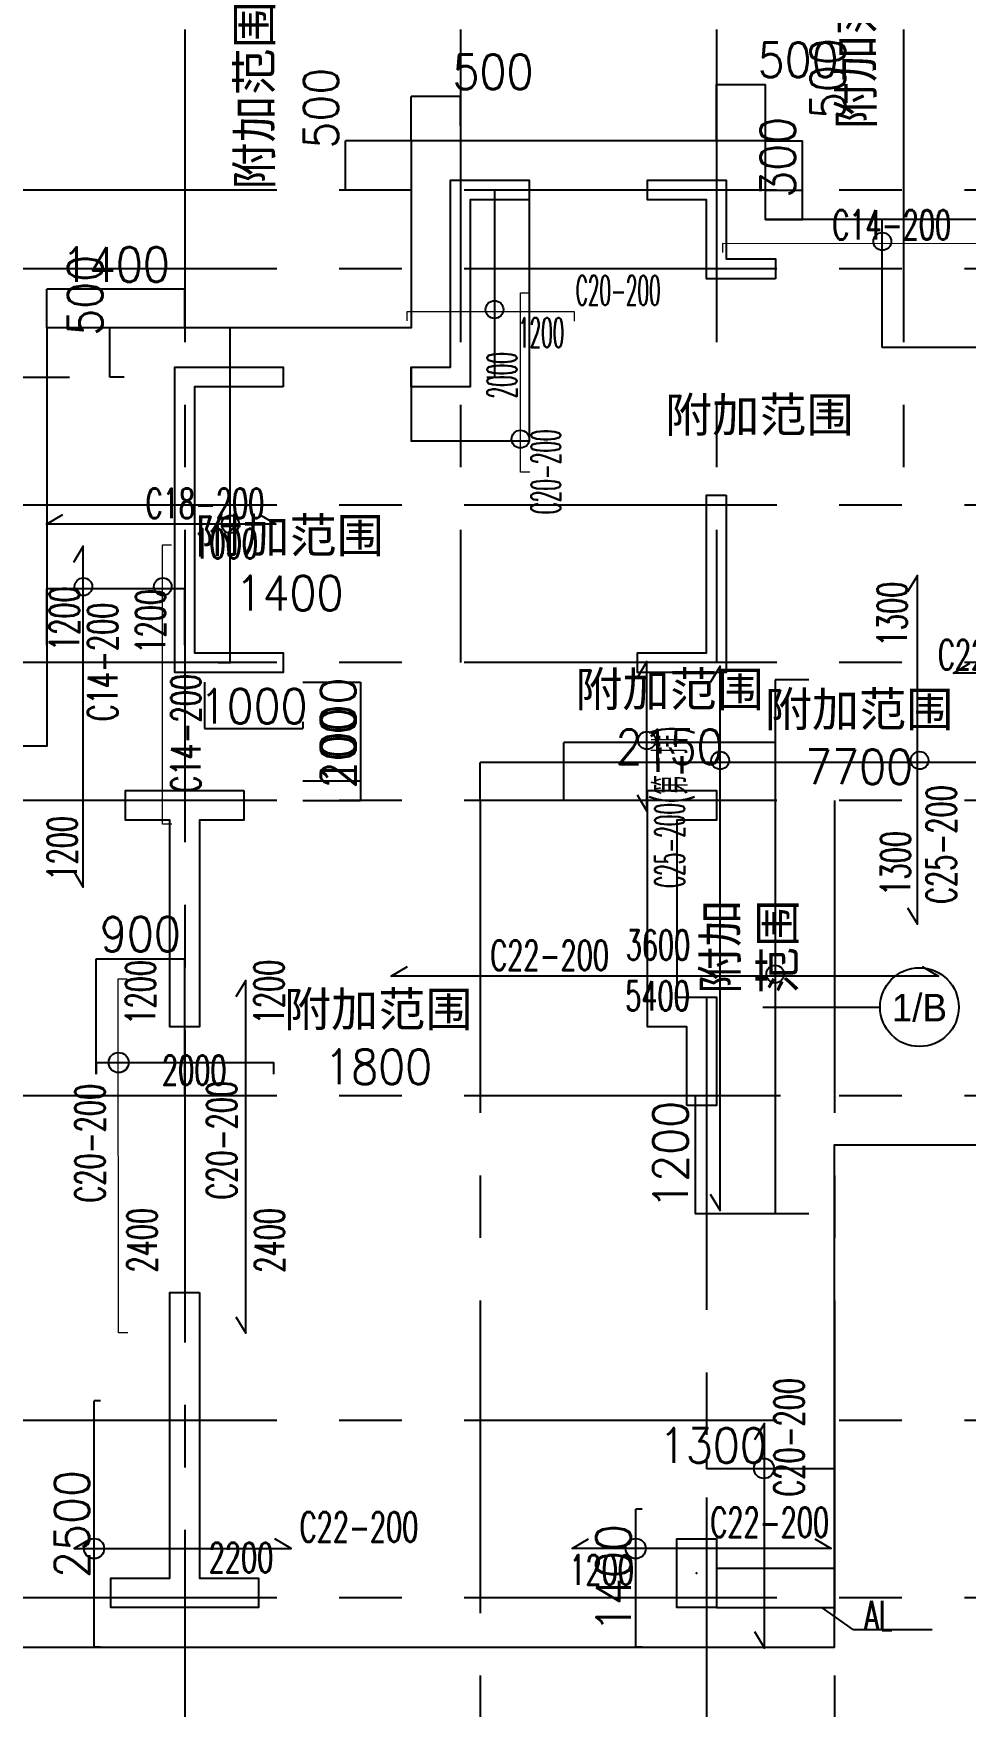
# Model space of a CAD drawing. Extents: x 628064 to 789462, y -248497 to 145317.
# Drawn here: x 711898 to 721366, y 115408 to 132403 of the extents above; entities that cross this region are included whole.
import ezdxf
from ezdxf.enums import TextEntityAlignment as Align

# ---------------------------------------------------------------- set-up
doc = ezdxf.new("R2010")
doc.units = 0
doc.header["$LTSCALE"] = 100
doc.linetypes.add('CENTER', pattern=[50.800000000000004, 31.75, -6.35, 6.35, -6.35])
for name, color, linetype in [('1508', 2, 'Continuous'), ('451', 7, 'Continuous'), ('AXIS', 3, 'Continuous'), ('DIM', 3, 'Continuous'), ('dim-wall', 7, 'Continuous'), ('PAXIS', 253, 'CENTER'), ('Z-TEXT', 2, 'Continuous'), ('板底钢筋', 24, 'Continuous'), ('柱', 2, 'Continuous'), ('梁虚线', 134, 'Continuous'), ('砼墙', 3, 'Continuous'), ('重心计算', 7, 'Continuous')]:
    doc.layers.add(name, color=color, linetype=linetype)
doc.layers.add('REIN', color=6, linetype='Continuous', lineweight=18)
doc.styles.add('cadreader_textstyle', font='cadreader_textstyle')
doc.styles.get("Standard").update_dxf_attribs({"font": 'standard'})
doc.dimstyles.get("Standard").update_dxf_attribs({"dimtxt": 351, "dimasz": 0.18, "dimexe": 0.18, "dimexo": 0.0625, "dimgap": 0.09, "dimtad": 0, "dimtoh": 1, "dimdec": 0, "dimzin": 0, "dimdsep": 46, "dimcen": 0.09, "dimadec": 0, "dimazin": 0, "dimtfac": 1, "dimtdec": 4, "dimtofl": 0, "dimtmove": 0, "dimatfit": 3, "dimfxl": 250, "dimtolj": 1, "dimtzin": 0, "dimarcsym": 0})

# ---------------------------------------------------------------- blocks, each defined once
blk = doc.blocks.new('*D137')
at = {"layer": 'DIM', "color": 0, "linetype": 'ByBlock', "lineweight": -2}
for p, q in [((719334.6024878595, 130812.5048172057), (719708.8962864117, 130812.5048171621)), ((719708.7162863767, 130512.5048167442), (719708.7162864116, 130812.5048171621)), ((719334.602487825, 130512.5048167878), (719708.8962863768, 130512.5048167442))]:
    blk.add_line(p, q, dxfattribs=at)
for points in [[(719708.7162864116, 130812.5048171621), (719708.746258907, 130812.3248171621), (719708.6863139162, 130812.3248171622)], [(719708.7162863767, 130512.5048167442), (719708.6863138813, 130512.6848167443), (719708.7462588721, 130512.6848167442)]]:
    blk.add_solid(points, dxfattribs=at)
at = {"layer": 'DIM', "color": 0, "linetype": 'Continuous', "lineweight": -2, "insert": (719458.7162864679, 131144.0948172059), "char_height": 351, "width": 663.0000000000007, "attachment_point": 5, "rotation": 89.9999999933299}
blk.add_mtext('300', dxfattribs=at)
blk = doc.blocks.new('*D561')
at = {"layer": 'DIM', "color": 0, "linetype": 'ByBlock', "lineweight": -2}
for p, q in [((719334.6024879172, 131312.5048167878), (719708.8962864693, 131312.5048167442)), ((719708.716286411, 130812.5048171621), (719708.7162864693, 131312.5048167442)), ((719334.6024878595, 130812.5048172057), (719708.8962864111, 130812.5048171621))]:
    blk.add_line(p, q, dxfattribs=at)
for points in [[(719708.7162864693, 131312.5048167442), (719708.7462589646, 131312.3248167443), (719708.6863139739, 131312.3248167443)], [(719708.716286411, 130812.5048171621), (719708.6863139156, 130812.6848171622), (719708.7462589064, 130812.6848171621)]]:
    blk.add_solid(points, dxfattribs=at)
at = {"layer": 'DIM', "color": 0, "linetype": 'Continuous', "lineweight": -2, "insert": (719968.1216597777, 131944.3232851947), "char_height": 351, "width": 663.0000000000007, "attachment_point": 5, "rotation": 89.9999999933299}
blk.add_mtext('500', dxfattribs=at)
blk = doc.blocks.new('*D231')
at = {"layer": 'DIM', "color": 0, "linetype": 'ByBlock', "lineweight": -2}
for p, q in [((715734.5399879172, 131312.5673172023), (715734.5399879696, 131762.8598169389)), ((716234.5399981429, 131762.6798168807), (715734.5399879696, 131762.6798169389)), ((716234.5399981082, 131464.4016421278), (716234.5399981429, 131762.8598168807))]:
    blk.add_line(p, q, dxfattribs=at)
for points in [[(715734.5399879696, 131762.6798169389), (715734.7199879696, 131762.7097894342), (715734.7199879696, 131762.6498444435)], [(716234.5399981429, 131762.6798168807), (716234.3599981428, 131762.6498443854), (716234.3599981428, 131762.7097893761)]]:
    blk.add_solid(points, dxfattribs=at)
at = {"layer": 'DIM', "color": 0, "linetype": 'Continuous', "lineweight": -2, "insert": (716566.1299981719, 132012.6798168421), "char_height": 351, "width": 663.0000000000007, "attachment_point": 5, "rotation": 359.9999999933299}
blk.add_mtext('500', dxfattribs=at)
blk = doc.blocks.new('*D640')
at = {"layer": 'DIM', "color": 0, "linetype": 'ByBlock', "lineweight": -2}
for p, q in [((718834.5399980907, 131312.5673168453), (718834.5399981573, 131884.6314142976)), ((718834.5399981573, 131884.4514142976), (719334.5399879838, 131884.4514142394)), ((719334.5399879172, 131312.5673167878), (719334.5399879838, 131884.6314142394))]:
    blk.add_line(p, q, dxfattribs=at)
for points in [[(718834.5399981573, 131884.4514142976), (718834.7199981574, 131884.4813867929), (718834.7199981574, 131884.4214418022)], [(719334.5399879838, 131884.4514142394), (719334.3599879837, 131884.4214417441), (719334.3599879837, 131884.4813867348)]]:
    blk.add_solid(points, dxfattribs=at)
at = {"layer": 'DIM', "color": 0, "linetype": 'Continuous', "lineweight": -2, "insert": (719666.1299880128, 132134.4514142007), "char_height": 351, "width": 663.0000000000007, "attachment_point": 5, "rotation": 359.9999999933299}
blk.add_mtext('500', dxfattribs=at)
blk = doc.blocks.new('*D319')
at = {"layer": 'DIM', "color": 0, "linetype": 'ByBlock', "lineweight": -2}
for p, q in [((715734.4774879172, 131312.5048172023), (715068.9362411293, 131312.5048172798)), ((715069.1162410711, 130812.5048176976), (715069.1162411293, 131312.5048172798)), ((715734.4774878595, 130812.5048176201), (715068.9362410711, 130812.5048176976))]:
    blk.add_line(p, q, dxfattribs=at)
for points in [[(715069.1162411293, 131312.5048172798), (715069.1462136247, 131312.3248172798), (715069.086268634, 131312.3248172798)], [(715069.1162410711, 130812.5048176976), (715069.0862685757, 130812.6848176976), (715069.1462135665, 130812.6848176975)]]:
    blk.add_solid(points, dxfattribs=at)
at = {"layer": 'DIM', "color": 0, "linetype": 'Continuous', "lineweight": -2, "insert": (714819.1162411971, 131644.0948172024), "char_height": 351, "width": 663.0000000000007, "attachment_point": 5, "rotation": 89.9999999933299}
blk.add_mtext('500', dxfattribs=at)
blk = doc.blocks.new('*D741')
at = {"layer": 'DIM', "color": 0, "linetype": 'ByBlock', "lineweight": -2}
for p, q in [((712820.839397323, 129412.5048175379), (712673.5140241784, 129412.5048175551)), ((712673.6940241202, 128912.5048184076), (712673.6940241784, 129412.504817555)), ((712820.8393972653, 128912.5048183905), (712673.5140241202, 128912.5048184077))]:
    blk.add_line(p, q, dxfattribs=at)
for points in [[(712673.6940241784, 129412.504817555), (712673.7239966738, 129412.324817555), (712673.664051683, 129412.3248175551)], [(712673.6940241202, 128912.5048184076), (712673.6640516248, 128912.6848184077), (712673.7239966156, 128912.6848184076)]]:
    blk.add_solid(points, dxfattribs=at)
at = {"layer": 'DIM', "color": 0, "linetype": 'Continuous', "lineweight": -2, "insert": (712423.6940242461, 129744.094817538), "char_height": 351, "width": 663.0000000000007, "attachment_point": 5, "rotation": 89.9999999933299}
blk.add_mtext('500', dxfattribs=at)
blk = doc.blocks.new('*D416')
at = {"layer": 'DIM', "color": 0, "linetype": 'ByBlock', "lineweight": -2}
for p, q in [((712034.5399876983, 129412.5673176285), (712034.5399877441, 129805.7916112553)), ((713434.5399979155, 129805.6116110923), (712034.5399877441, 129805.6116112553)), ((713434.5399978698, 129412.5673174672), (713434.5399979155, 129805.7916110923))]:
    blk.add_line(p, q, dxfattribs=at)
for points in [[(712034.5399877441, 129805.6116112553), (712034.7199877441, 129805.6415837506), (712034.7199877441, 129805.5816387599)], [(713434.5399979155, 129805.6116110923), (713434.3599979155, 129805.581638597), (713434.3599979155, 129805.6415835877)]]:
    blk.add_solid(points, dxfattribs=at)
at = {"layer": 'DIM', "color": 0, "linetype": 'Continuous', "lineweight": -2, "insert": (712734.5399928589, 130055.6116111738), "char_height": 351, "width": 813.1499999999992, "attachment_point": 5, "rotation": 359.9999999933299}
blk.add_mtext('1400', dxfattribs=at)
blk = doc.blocks.new('*D717')
at = {"layer": 'dim-wall', "color": 0, "linetype": 'ByBlock', "lineweight": -2}
for p, q in [((712578.476500848, 118512.5051991018), (712514.032517914, 118512.5051991093)), ((712514.212517623, 116012.5051991092), (712514.212517914, 118512.5051991093)), ((712578.4765005602, 116012.5051991017), (712514.0325176229, 116012.5051991092))]:
    blk.add_line(p, q, dxfattribs=at)
for points in [[(712514.212517914, 118512.5051991093), (712514.2424904094, 118512.3251991093), (712514.1825454186, 118512.3251991093)], [(712514.212517623, 116012.5051991092), (712514.1825451276, 116012.6851991092), (712514.2424901184, 116012.6851991092)]]:
    blk.add_solid(points, dxfattribs=at)
at = {"layer": 'dim-wall', "color": 0, "linetype": 'Continuous', "lineweight": -2, "insert": (712289.2125179141, 117262.5051991019), "char_height": 351, "width": 912.5999999999997, "attachment_point": 5, "rotation": 89.9999999933299}
blk.add_mtext('2500', dxfattribs=at)
blk = doc.blocks.new('*D564')
at = {"layer": 'dim-wall', "color": 0, "linetype": 'ByBlock', "lineweight": -2}
for p, q in [((712538.8592528102, 121832.4543041053), (712538.8592528102, 121949.598712921)), ((712538.8592528102, 121949.418712921), (714338.8584898708, 121949.418712921)), ((714338.8584898708, 121832.4543041053), (714338.8584898708, 121949.598712921))]:
    blk.add_line(p, q, dxfattribs=at)
for points in [[(712538.8592528102, 121949.418712921), (712539.0392528103, 121949.4486854164), (712539.0392528103, 121949.3887404256)], [(714338.8584898708, 121949.418712921), (714338.6784898707, 121949.3887404256), (714338.6784898707, 121949.4486854164)]]:
    blk.add_solid(points, dxfattribs=at)
at = {"layer": 'dim-wall', "color": 0, "linetype": 'Continuous', "lineweight": -2, "insert": (715400.3334898709, 122199.418712921), "char_height": 351, "width": 2122.769999999995, "attachment_point": 5}
blk.add_mtext('附加范围 1800', dxfattribs=at)
blk = doc.blocks.new('*D263')
at = {"layer": 'DIM', "color": 0, "linetype": 'ByBlock', "lineweight": -2}
for p, q in [((719485.43634571, 121612.5157537413), (718619.8742809661, 121612.5157537413)), ((718620.0542809662, 121612.5157537413), (718620.0542809662, 120412.5052960263)), ((719624.7056072115, 120412.5052960263), (718619.8742809661, 120412.5052960263))]:
    blk.add_line(p, q, dxfattribs=at)
for points in [[(718620.0542809662, 121612.5157537413), (718620.0842534616, 121612.3357537413), (718620.0243084708, 121612.3357537413)], [(718620.0542809662, 120412.5052960263), (718620.0243084708, 120412.6852960263), (718620.0842534616, 120412.6852960263)]]:
    blk.add_solid(points, dxfattribs=at)
at = {"layer": 'DIM', "color": 0, "linetype": 'Continuous', "lineweight": -2, "insert": (718370.0542809662, 121012.5105248839), "char_height": 351, "width": 807.299999999999, "attachment_point": 5, "rotation": 90}
blk.add_mtext('1200', dxfattribs=at)
blk = doc.blocks.new('*D533')
at = {"layer": 'DIM', "color": 0, "linetype": 'ByBlock', "lineweight": -2}
for p, q in [((712534.9714692202, 121833.3951642694), (712534.9714692202, 123004.9612102201)), ((712534.9714692202, 123004.7812102201), (713434.539985814, 123004.7812102201)), ((713434.539985814, 121612.5782537432), (713434.539985814, 123004.9612102201))]:
    blk.add_line(p, q, dxfattribs=at)
for points in [[(712534.9714692202, 123004.7812102201), (712535.1514692203, 123004.8111827155), (712535.1514692203, 123004.7512377247)], [(713434.539985814, 123004.7812102201), (713434.359985814, 123004.7512377247), (713434.359985814, 123004.8111827155)]]:
    blk.add_solid(points, dxfattribs=at)
at = {"layer": 'DIM', "color": 0, "linetype": 'Continuous', "lineweight": -2, "insert": (712984.7557275171, 123254.7812102201), "char_height": 351, "width": 651.2999999999993, "attachment_point": 5}
blk.add_mtext('900', dxfattribs=at)
blk = doc.blocks.new('*D199')
at = {"layer": 'dim-wall', "color": 0, "linetype": 'ByBlock', "lineweight": -2}
for p, q in [((718079.9137654273, 117412.5051746251), (718015.4697824931, 117412.5051746326)), ((718015.6497823301, 116012.5051984744), (718015.6497824931, 117412.5051746326)), ((718079.9137652657, 116012.5051984669), (718015.4697823301, 116012.5051984744))]:
    blk.add_line(p, q, dxfattribs=at)
for points in [[(718015.6497824931, 117412.5051746326), (718015.6797549885, 117412.3251746326), (718015.6198099977, 117412.3251746326)], [(718015.6497823301, 116012.5051984744), (718015.6198098348, 116012.6851984744), (718015.6797548255, 116012.6851984744)]]:
    blk.add_solid(points, dxfattribs=at)
at = {"layer": 'dim-wall', "color": 0, "linetype": 'Continuous', "lineweight": -2, "insert": (717790.6497824932, 116712.5051865461), "char_height": 351, "width": 813.1499999999992, "attachment_point": 5, "rotation": 89.9999999933299}
blk.add_mtext('1400', dxfattribs=at)
blk = doc.blocks.new('*D314')
at = {"layer": 'dim-wall', "color": 0, "linetype": 'ByBlock', "lineweight": -2}
for p, q in [((719774.9426299206, 125837.5050075368), (719432.410846914, 125837.5050075767)), ((719432.5908469141, 125837.5050075767), (719432.5908462825, 120412.505293679)), ((719774.9426292953, 120412.5052936391), (719432.4108462825, 120412.505293679))]:
    blk.add_line(p, q, dxfattribs=at)
for points in [[(719432.5908469141, 125837.5050075767), (719432.6208194095, 125837.3250075767), (719432.5608744187, 125837.3250075767)], [(719432.5908462825, 120412.505293679), (719432.5608737872, 120412.685293679), (719432.6208187779, 120412.685293679)]]:
    blk.add_solid(points, dxfattribs=at)
at = {"layer": 'dim-wall', "color": 0, "linetype": 'Continuous', "lineweight": -2, "insert": (719182.5908462825, 123125.0051505881), "char_height": 351, "width": 983.970000000002, "attachment_point": 5, "rotation": 89.9999999933299}
blk.add_mtext('附加范围', dxfattribs=at)
blk = doc.blocks.new('*D714')
at = {"layer": 'dim-wall', "color": 0, "linetype": 'ByBlock', "lineweight": -2}
for p, q in [((724134.5392343049, 125111.9428770602), (724134.5392342914, 124996.3078265617)), ((716434.5394249822, 124612.5680801262), (716434.5394250269, 124996.6678274581)), ((724134.5392342914, 124996.4878265617), (716434.5394250269, 124996.4878274581))]:
    blk.add_line(p, q, dxfattribs=at)
for points in [[(716434.5394250269, 124996.4878274581), (716434.7194250269, 124996.5177999534), (716434.7194250269, 124996.4578549627)], [(724134.5392342914, 124996.4878265617), (724134.3592342914, 124996.4578540664), (724134.3592342914, 124996.5177990571)]]:
    blk.add_solid(points, dxfattribs=at)
at = {"layer": 'dim-wall', "color": 0, "linetype": 'Continuous', "lineweight": -2, "insert": (720284.5393296882, 125246.4878270099), "char_height": 351, "width": 2128.619999999995, "attachment_point": 5, "rotation": 359.9999999933299}
blk.add_mtext('附加范围 7700', dxfattribs=at)
blk = doc.blocks.new('*D383')
at = {"layer": 'dim-wall', "color": 0, "linetype": 'ByBlock', "lineweight": -2}
for p, q in [((717284.5393296147, 124612.5680800283), (717284.5393296831, 125200.081529311)), ((719434.5394250505, 125199.9015290607), (717284.5393296831, 125199.901529311)), ((719434.5394249822, 124612.5680797806), (719434.5394250505, 125200.0815290607))]:
    blk.add_line(p, q, dxfattribs=at)
for points in [[(717284.5393296831, 125199.901529311), (717284.7193296831, 125199.9315018063), (717284.7193296831, 125199.8715568156)], [(719434.5394250505, 125199.9015290607), (719434.3594250504, 125199.8715565654), (719434.3594250504, 125199.9315015561)]]:
    blk.add_solid(points, dxfattribs=at)
at = {"layer": 'dim-wall', "color": 0, "linetype": 'Continuous', "lineweight": -2, "insert": (718359.5393772984, 125449.901529311), "char_height": 351, "width": 2122.769999999996, "attachment_point": 5, "rotation": 359.9999999933299}
blk.add_mtext('附加范围 2150', dxfattribs=at)
blk = doc.blocks.new('*D484')
at = {"layer": 'dim-wall', "color": 0, "linetype": 'ByBlock', "lineweight": -2}
for p, q in [((723034.4767110852, 130512.5051978962), (720520.4570173917, 130512.5051981889)), ((720520.6370172404, 129212.5050074539), (720520.6370173917, 130512.5051981889)), ((723034.4767109355, 129212.5050071613), (720520.4570172403, 129212.505007454))]:
    blk.add_line(p, q, dxfattribs=at)
for points in [[(720520.6370173917, 130512.5051981889), (720520.6669898871, 130512.3251981888), (720520.6070448963, 130512.3251981889)], [(720520.6370172404, 129212.5050074539), (720520.607044745, 129212.685007454), (720520.6669897358, 129212.6850074539)]]:
    blk.add_solid(points, dxfattribs=at)
at = {"layer": 'dim-wall', "color": 0, "linetype": 'Continuous', "lineweight": -2, "insert": (720270.6370176859, 132388.1051978962), "char_height": 351, "width": 3751.019999999998, "attachment_point": 5, "rotation": 89.9999999933299}
blk.add_mtext('\\A1;\\A1;\\A1;附加范围', dxfattribs=at)
blk = doc.blocks.new('*D151')
at = {"layer": 'dim-wall', "color": 0, "linetype": 'ByBlock', "lineweight": -2}
for p, q in [((713634.5434534181, 125812.4184303421), (713634.5434533636, 125344.5102296201)), ((713634.5434533636, 125344.6902296201), (714634.543453363, 125344.6902295037)), ((714634.5434533706, 125409.1829243117), (714634.543453363, 125344.5102295037))]:
    blk.add_line(p, q, dxfattribs=at)
for points in [[(713634.5434533636, 125344.6902296201), (713634.7234533636, 125344.7202021155), (713634.7234533636, 125344.6602571247)], [(714634.543453363, 125344.6902295037), (714634.363453363, 125344.6602570084), (714634.363453363, 125344.7202019991)]]:
    blk.add_solid(points, dxfattribs=at)
at = {"layer": 'dim-wall', "color": 0, "linetype": 'Continuous', "lineweight": -2, "insert": (714134.5434533895, 125569.6902295619), "char_height": 351, "width": 807.299999999999, "attachment_point": 5, "rotation": 359.9999999933299}
blk.add_mtext('1000', dxfattribs=at)
blk = doc.blocks.new('*D562')
at = {"layer": 'dim-wall', "color": 0, "linetype": 'ByBlock', "lineweight": -2}
for p, q in [((714634.605942977, 125812.5160172393), (715219.2168724706, 125812.5160171712)), ((715219.0368724705, 125812.5160171712), (715219.0368723541, 124812.4809301578)), ((714634.6059533019, 124812.4809302259), (715219.2168723542, 124812.4809301578))]:
    blk.add_line(p, q, dxfattribs=at)
for points in [[(715219.0368724705, 125812.5160171712), (715219.0668449659, 125812.3360171712), (715219.0068999751, 125812.3360171713)], [(715219.0368723541, 124812.4809301578), (715219.0068998587, 124812.6609301579), (715219.0668448495, 124812.6609301578)]]:
    blk.add_solid(points, dxfattribs=at)
at = {"layer": 'dim-wall', "color": 0, "linetype": 'Continuous', "lineweight": -2, "insert": (714994.0368723541, 125312.4984737327), "char_height": 351, "width": 807.299999999999, "attachment_point": 5, "rotation": 89.99999999333009}
blk.add_mtext('1000', dxfattribs=at)
blk = doc.blocks.new('*D233')
at = {"layer": 'dim-wall', "color": 0, "linetype": 'ByBlock', "lineweight": -2}
for p, q in [((714634.6059533019, 124812.4809302259), (715219.2168723544, 124812.4809301578)), ((715219.0368723543, 124812.4809301578), (715219.036872331, 124612.5157518781)), ((714634.605953279, 124612.5157519461), (715219.2168723311, 124612.515751878))]:
    blk.add_line(p, q, dxfattribs=at)
for points in [[(715219.0368723543, 124812.4809301578), (715219.0668448497, 124812.3009301578), (715219.0068998589, 124812.3009301579)], [(715219.036872331, 124612.5157518781), (715219.0068998357, 124612.6957518781), (715219.0668448264, 124612.6957518781)]]:
    blk.add_solid(points, dxfattribs=at)
at = {"layer": 'dim-wall', "color": 0, "linetype": 'Continuous', "lineweight": -2, "insert": (714994.0368723813, 125144.070930226), "char_height": 351, "width": 663.0000000000007, "attachment_point": 5, "rotation": 89.99999999332873}
blk.add_mtext('200', dxfattribs=at)
blk = doc.blocks.new('*D664')
at = {"layer": 'dim-wall', "color": 0, "linetype": 'ByBlock', "lineweight": -2}
for p, q in [((716591.0678463224, 130812.5048175208), (716581.1041690398, 130812.504817522)), ((716581.2841690398, 130812.504817522), (716581.2841688186, 128912.5048179566)), ((716502.0959329582, 128912.5048179658), (716581.4641688187, 128912.5048179566))]:
    blk.add_line(p, q, dxfattribs=at)
for points in [[(716581.2841690398, 130812.504817522), (716581.3141415352, 130812.3248175219), (716581.2541965444, 130812.324817522)], [(716581.2841688186, 128912.5048179566), (716581.2541963232, 128912.6848179566), (716581.314141314, 128912.6848179566)]]:
    blk.add_solid(points, dxfattribs=at)
at = {"layer": 'dim-wall', "color": 0, "linetype": 'Continuous', "lineweight": -2, "insert": (716816.5220313582, 133537.5311252192), "char_height": 351, "width": 4673.369999999988, "attachment_point": 5, "rotation": 89.9999999933299}
blk.add_mtext('\\A1;\\A1;\\A1;\\A1;附加范围', dxfattribs=at)
blk = doc.blocks.new('*D339')
at = {"layer": 'dim-wall', "color": 0, "linetype": 'ByBlock', "lineweight": -2}
for p, q in [((716934.5399878484, 130712.4423170634), (716934.5399875629, 128260.0213139921)), ((715734.5399876527, 129012.4423172016), (715734.5399875651, 128260.0213141318)), ((716934.5399875629, 128260.2013139921), (715734.5399875651, 128260.2013141318))]:
    blk.add_line(p, q, dxfattribs=at)
for points in [[(715734.5399875651, 128260.2013141318), (715734.7199875652, 128260.2312866271), (715734.7199875652, 128260.1713416364)], [(716934.5399875629, 128260.2013139921), (716934.3599875629, 128260.1713414968), (716934.3599875629, 128260.2312864875)]]:
    blk.add_solid(points, dxfattribs=at)
at = {"layer": 'dim-wall', "color": 0, "linetype": 'Continuous', "lineweight": -2, "insert": (719271.3149875919, 128510.20131372), "char_height": 351, "width": 4673.369999999988, "attachment_point": 5, "rotation": 359.9999999933299}
blk.add_mtext('\\A1;\\A1;\\A1;\\A1;附加范围', dxfattribs=at)
blk = doc.blocks.new('*D286')
at = {"layer": 'dim-wall', "color": 0, "linetype": 'ByBlock', "lineweight": -2}
for p, q in [((712034.5399873274, 126188.909062803), (712034.5399873941, 126761.6677811912)), ((713434.5399975658, 126761.4877810282), (712034.5399873941, 126761.4877811912)), ((713434.5399974991, 126188.9090626417), (713434.5399975658, 126761.6677810282))]:
    blk.add_line(p, q, dxfattribs=at)
for points in [[(712034.5399873941, 126761.4877811912), (712034.7199873942, 126761.5177536865), (712034.7199873942, 126761.4578086958)], [(713434.5399975658, 126761.4877810282), (713434.3599975657, 126761.4578085329), (713434.3599975657, 126761.5177535236)]]:
    blk.add_solid(points, dxfattribs=at)
at = {"layer": 'dim-wall', "color": 0, "linetype": 'Continuous', "lineweight": -2, "insert": (714498.9399974991, 127011.4877809858), "char_height": 351, "width": 2128.619999999995, "attachment_point": 5, "rotation": 359.9999999933299}
blk.add_mtext('附加范围 1400', dxfattribs=at)
blk = doc.blocks.new('*D710')
at = {"layer": 'dim-wall', "color": 0, "linetype": 'ByBlock', "lineweight": -2}
for p, q in [((713884.6024876988, 129412.5048174148), (713898.0037069364, 129412.5048174132)), ((713897.8237065406, 126013.544119471), (713897.8237069363, 129412.5048174133)), ((713775.3050914404, 126013.5441194853), (713898.0037065407, 126013.544119471))]:
    blk.add_line(p, q, dxfattribs=at)
for points in [[(713897.8237069363, 129412.5048174133), (713897.8536794317, 129412.3248174132), (713897.7937344409, 129412.3248174133)], [(713897.8237065406, 126013.544119471), (713897.7937340452, 126013.724119471), (713897.853679036, 126013.724119471)]]:
    blk.add_solid(points, dxfattribs=at)
at = {"layer": 'dim-wall', "color": 0, "linetype": 'Continuous', "lineweight": -2, "insert": (714160.2538574531, 131773.798007), "char_height": 351, "width": 3751.019999999998, "attachment_point": 5, "rotation": 89.99999999332982}
blk.add_mtext('\\A1;\\A1;\\A1;附加范围', dxfattribs=at)
blk = doc.blocks.new('*D380')
at = {"layer": 'dim-wall', "color": 0, "linetype": 'ByBlock', "lineweight": -2}
for p, q in [((718734.5399965463, 117925.448379627), (718734.5399965346, 117824.1988223278)), ((720034.5399863636, 117824.3788221765), (718734.5399965346, 117824.3788223278)), ((720034.5399863754, 117925.4483794773), (720034.5399863636, 117824.1988221765))]:
    blk.add_line(p, q, dxfattribs=at)
for points in [[(718734.5399965346, 117824.3788223278), (718734.7199965346, 117824.4087948231), (718734.7199965346, 117824.3488498324)], [(720034.5399863636, 117824.3788221765), (720034.3599863636, 117824.3488496811), (720034.3599863636, 117824.4087946718)]]:
    blk.add_solid(points, dxfattribs=at)
at = {"layer": 'dim-wall', "color": 0, "linetype": 'Continuous', "lineweight": -2, "insert": (718799.4455838562, 118060.3531319447), "char_height": 351, "width": 807.299999999999, "attachment_point": 5, "rotation": 359.9999999933299}
blk.add_mtext('1300', dxfattribs=at)

msp = doc.modelspace()

# ---------------------------------------------------------------- linework, layer by layer
at = {"layer": '1508'}
msp.add_lwpolyline([(678034.540006158, 116012.5048191256), (720034.5400061578, 116012.5048191256), (720034.5400061578, 121112.5048191256), (724134.5399867094, 121112.5048162472), (724134.5399867094, 121112.5048162472), (724134.5399867094, 121112.5048162472), (724134.5399878563, 130512.5048162472), (724134.5399878563, 130512.5048162472), (724134.5399878563, 130512.5048162472), (719334.5400061578, 130512.5048191256), (719334.5400061578, 131312.5048191255), (715734.5400061578, 131312.5048191255), (715734.5400061578, 129412.5048191256), (712034.540006158, 129412.5048191256), (712034.540006158, 125162.5048191256), (703284.540006158, 125162.5048191256)], dxfattribs=at)
at = {"layer": '451'}
for centre, radius in [((720520.6370173661, 130290.4996800687), 89.87297338617034), ((716581.2841688975, 129598.5601046796), 89.87297338617034), ((716844.4160049843, 128282.4769872711), 89.87297338617034), ((712405.5394204659, 126783.7634544157), 89.87297338617034), ((713211.9981752686, 126783.7634543228), 89.87297338617034), ((718129.1928785895, 125222.187755564), 89.87297338617034), ((718873.4751025176, 125018.7740535274), 89.87297338617034), ((720899.5663782713, 125018.7635002109), 89.87297338617034), ((719432.5908465633, 122849.158051946), 89.87297338617034), ((712763.2519840295, 121949.418712921), 102.1662715875672), ((719318.0955372103, 117826.8146019155), 102.1662715875672), ((712514.2125177415, 117012.8552326119), 102.1662715875672), ((718015.6497824471, 117012.8552319775), 102.1662715875672)]:
    msp.add_circle(centre, radius, dxfattribs=at)
at = {"layer": 'AXIS', "linetype": 'Continuous'}
for points in [[(711075.6874999999, 128912.4921875), (712265.1874999999, 128912.4921875)], [(719307.5625, 122512.5078125), (720497.0625, 122512.5078125)], [(719307.5625, 122512.5078125), (720497.0625, 122512.5078125)]]:
    msp.add_lwpolyline(points, dxfattribs=at)
for centre in [(720897.0399899854, 122512.5048198803), (720897.0399972423, 122512.5048173627)]:
    msp.add_circle(centre, 400, dxfattribs=at)
at = {"layer": 'dim-wall'}
msp.add_circle((713897.8237067064, 127418.1302856487), 89.43742737476713, dxfattribs=at)
at = {"layer": 'PAXIS'}
for points in [[(713434.5400061578, 132441.9010703586), (713434.5400061578, 114510.5960270955)], [(716234.5400061578, 132441.9010703586), (716234.5400061578, 126012.9010703589)], [(718834.5400061578, 132441.9010703586), (718834.5400061578, 126012.9010703589)], [(720734.5400061578, 132441.9010703586), (720734.5400061578, 127612.9010703589)], [(724528.612588916, 130812.9010703589), (673466.8513936258, 130812.901070359)], [(724528.612588916, 130012.9010703589), (673466.8513936258, 130012.901070359)], [(724528.612588916, 127612.9010703589), (673466.8513936258, 127612.901070359)], [(724528.612588916, 126012.9010703589), (673466.8513936258, 126012.901070359)], [(724528.612588916, 124612.9010703589), (673466.8513936258, 124612.901070359)], [(716434.540006158, 124612.9010703589), (716434.5400061577, 114510.5960270955)], [(720034.5400061578, 124612.9010703589), (720034.5400061578, 114510.5960270954)], [(718734.5400061578, 122612.5048191256), (718734.5400061578, 114510.5960270954)], [(724528.612588916, 121612.9010703589), (673466.8513936258, 121612.901070359)], [(724528.612588916, 118312.9010703589), (673466.8513936258, 118312.901070359)], [(724528.612588916, 116512.9010703589), (673466.8513936258, 116512.901070359)]]:
    msp.add_lwpolyline(points, dxfattribs=at)
at = {"layer": 'REIN'}
for points in [[(724134.5392348873, 130166.822771734), (724134.5392348982, 130262.5051977694), (718897.3373265899, 130270.7927926664), (718897.3373265794, 130179.450425927)], [(716940.0889744776, 127946.0279747473), (716844.4065486155, 127946.033734771), (716844.4614130494, 129768.7873989169), (716935.8037796234, 129768.7819001622)], [(717394.9027019877, 129480.7112681428), (717394.9027019986, 129576.3936941783), (715689.8680339284, 129576.1647210218), (715689.8680339179, 129484.8223542824)], [(713304.9427572044, 124372.7769440741), (713209.260339681, 124372.8173033607), (713209.858648067, 127209.7148052376), (713301.2010066806, 127209.6762766079)], [(712857.4290615396, 119205.169900692), (712761.746635504, 119205.169900692), (712759.8257343645, 122801.8450239287), (712851.168101104, 122801.8450239287)]]:
    msp.add_lwpolyline(points, dxfattribs=at)
at = {"layer": 'Z-TEXT'}
for p, q in [((720226.4943368556, 116185.7206347668), (719907.1296294176, 116412.5048168566)), ((721026.9434945954, 116185.7206347668), (720226.4943368556, 116185.7206347668))]:
    msp.add_line(p, q, dxfattribs=at)
at = {"layer": '板底钢筋'}
for points in [[(714194.4527459783, 127518.130285615), (714361.1199212597, 127418.1302855953), (712030.6053107821, 127418.1302858638), (712197.2724860862, 127518.1302858449)], [(712303.3142979004, 123896.9450708201), (712403.3142978818, 123730.2778955156), (712403.3142982807, 127194.8362861043), (712303.3142982613, 127028.1691108232)], [(720776.863992679, 123520.9850107694), (720876.8639926605, 123354.3178354649), (720876.8639930686, 126897.0654588498), (720776.8639930491, 126730.3982835687)], [(718029.1928785254, 124669.7159679006), (718129.1928785064, 124503.0487925961), (718129.1928786818, 126023.7677230203), (718029.1928786623, 125857.1005477393)], [(718773.47510201, 120614.5046836737), (718873.4751019912, 120447.8375083692), (718873.4751026278, 125976.4200061314), (718773.4751026084, 125809.7528308504)], [(723967.8720591149, 126005.3646722159), (724134.5392343962, 125905.3646721962), (721242.4239910302, 125905.3646725293), (721409.0911663343, 126005.3646725104)], [(720924.368239854, 122926.8823785076), (721091.0354151353, 122826.8823784879), (715531.0292524678, 122826.8823791281), (715697.6964277719, 122926.8823791091)], [(713955.2712635357, 119367.7687374349), (714055.2712635361, 119201.1015621419), (714055.2712635361, 122784.9297606395), (713955.271263536, 122618.2625853469)], [(719222.4136594747, 116168.7713758836), (719322.4136594562, 116002.1042005792), (719322.4136597189, 118284.381657006), (719222.4136596997, 118117.7144817249)], [(712479.7537430334, 117112.5051987857), (712313.0865677403, 117012.5051987852), (714517.2862034371, 117012.5051987852), (714350.6190281444, 117112.5051987855)], [(719833.3374589012, 117112.7422953817), (720000.0046341826, 117012.742295362), (717369.0300374007, 117012.742295665), (717535.6972127048, 117112.7422956462)]]:
    msp.add_lwpolyline(points, dxfattribs=at)
at = {"layer": '柱'}
msp.add_lwpolyline([(718834.539986286, 117112.5048168568), (718834.5399862059, 116412.5048168568), (718434.5399862059, 116412.5048169026), (718434.539986286, 117112.5048169026)], close=True, dxfattribs=at)
at = {"layer": '梁虚线'}
for p, q in [((718834.5399862059, 116812.5048168568), (720034.5399959967, 116812.5048168566)), ((718834.5399862059, 116412.5048168568), (720034.5399959966, 116412.5048168566))]:
    msp.add_line(p, q, dxfattribs=at)
at = {"layer": '砼墙'}
for points in [[(716934.540006158, 130712.5048191256), (716334.540006158, 130712.5048191256), (716334.540006158, 128812.5048191256), (715734.5400061578, 128812.5048191256), (715734.5400061578, 129012.5048191256), (716134.540006158, 129012.5048191256), (716134.540006158, 130912.5048191256), (716934.540006158, 130912.5048191256)], [(719434.5400061578, 129912.5048191256), (718734.5400061578, 129912.5048191256), (718734.5400061578, 130712.5048191256), (718134.540006158, 130712.5048191256), (718134.540006158, 130912.5048191256), (718934.540006158, 130912.5048191256), (718934.540006158, 130112.5048191256), (719434.5400061578, 130112.5048191256)], [(714434.5400061578, 128812.5048191256), (713534.5400061578, 128812.5048191256), (713534.5400061578, 126112.5048191256), (714434.5400061578, 126112.5048191256), (714434.5400061578, 125912.5048191256), (713334.5400061578, 125912.5048191256), (713334.5400061578, 129012.5048191256), (714434.5400061578, 129012.5048191256)], [(718934.540006158, 127712.5048191256), (718934.540006158, 125912.5048191256), (718034.540006158, 125912.5048191256), (718034.540006158, 126112.5048191256), (718734.5400061578, 126112.5048191256), (718734.5400061578, 127712.5048191256)], [(714034.5400061578, 124712.5048191256), (714034.5400061578, 124412.5048191256), (713584.5400061578, 124412.5048191256), (713584.5400061578, 122312.5048191256), (713284.540006158, 122312.5048191256), (713284.540006158, 124412.5048191256), (712834.540006158, 124412.5048191256), (712834.540006158, 124712.5048191256), (713584.5400061578, 124712.5048191256)], [(718534.5400061578, 121512.5048191256), (718534.5400061578, 122312.5048191256), (718134.540006158, 122312.5048191256), (718134.540006158, 124712.5048191256), (718834.5400061578, 124712.5048191256), (718834.5400061578, 124412.5048191256), (718434.5400061578, 124412.5048191256), (718434.5400061578, 122612.5048191256), (718834.5400061578, 122612.5048191256), (718834.5400061578, 121512.5048191256)], [(713584.5400061578, 119612.5048191255), (713584.5400061578, 116712.5048191256), (714184.5400061578, 116712.5048191256), (714184.5400061578, 116412.5048191256), (713284.540006158, 116412.5048191256), (712683.922818658, 116412.5048191256), (712683.922818658, 116712.5048191256), (713284.540006158, 116712.5048191256), (713284.540006158, 119612.5048191255)]]:
    msp.add_lwpolyline(points, close=True, dxfattribs=at)
at = {"layer": '重心计算', "color": 5}
for p in [(718634.5399862459, 116762.5048168797), (718634.5399862414, 116762.5048168684), (718634.5399862414, 116762.5048168684)]:
    msp.add_point(p, dxfattribs=at)

# ---------------------------------------------------------------- texts
at = {"layer": 'AXIS', "color": 7, "style": 'cadreader_textstyle'}
for p in [(720897.0399899854, 122512.5048198803), (720897.0399972423, 122512.5048173627)]:
    msp.add_text('1/B', height=280, dxfattribs=at).set_placement(p, align=Align.MIDDLE)
at = {"layer": 'Z-TEXT'}
for s, rotation, width, p in [('C14-200', 359.9999999933992, 0.7, (720013.4960543159, 130309.2483967166)), ('C20-200', 359.9999999933992, 0.5, (717407.3393391334, 129643.1462965779)), ('1200', 359.9999999933992, 0.5, (716821.0280425916, 129214.8659796026)), ('2000', 89.9999999933299, 0.5, (716806.6325209959, 128696.9316070915)), ('C20-200', 89.9999999933299, 0.5, (717252.2420854805, 127518.6507944013)), ('C18-200', 359.9999999933992, 0.7, (713038.0430995693, 127480.576109113)), ('1000', 359.9999999933992, 0.7, (713522.6721752268, 127070.532201482)), ('1300', 89.9999999933299, 0.7, (720770.5823083435, 126178.231995091)), ('1200', 89.9999999933299, 0.7, (712362.8143169279, 126130.8936944542)), ('1200', 89.9999999933299, 0.7, (713237.6576218028, 126104.6528010674)), ('C14-200', 89.9999999933299, 0.7, (712751.3917340038, 125416.3923338605)), ('C22-200', 359.9999999933992, 0.7, (721085.5244752156, 125942.8371909017)), ('C14-200', 89.9999999933299, 0.7, (713595.2959412502, 124691.1111282773)), ('C25-200(第二排)', 89.9999999933299, 0.5, (718511.0911077989, 123724.2255296744)), ('C25-200', 89.9999999933299, 0.7, (721269.0340965764, 123561.5247073713)), ('1200', 89.9999999933299, 0.7, (712339.5239227813, 123798.5937195992)), ('1300', 89.9999999933299, 0.7, (720804.5532722509, 123645.5085499241)), ('3600', 359.9999999933992, 0.7, (717913.2274767437, 122993.8219408092)), ('C22-200', 359.9999999933992, 0.7, (716538.4670412549, 122889.3282023772)), ('1200', 90, 0.7, (713135.4552259345, 122335.5836426611)), ('1200', 90, 0.7, (714440.220494815, 122338.6857372836)), ('5400', 359.9999999933992, 0.7, (717909.5594056777, 122477.0456448126)), ('C20-200', 90, 0.7, (712621.9148364821, 120527.4518382215)), ('C20-200', 90, 0.7, (713960.6250714887, 120557.7731577523)), ('2400', 90, 0.7, (713151.6020452391, 119817.1766563941)), ('2400', 90, 0.7, (714446.4133809217, 119815.3046160589)), ('C20-200', 89.9999999933299, 0.7, (719723.5463279354, 117540.1470289972)), ('C22-200', 359.9999999933992, 0.7, (718774.2049349804, 117130.0759414794)), ('1200', 359.9999999933992, 0.7, (717341.445622712, 116645.9692869512))]:
    msp.add_text(s, height=300, rotation=rotation, dxfattribs=dict(at, width=width)).set_placement(p)
at = {"layer": 'Z-TEXT', "width": 0.7}
for s, p in [('2000', (713203.6330153351, 121721.8473711349)), ('C22-200', (714602.2942706323, 117082.5482107227)), ('2200', (713678.7261733243, 116771.1851246681)), ('AL', (720337.8606897107, 116183.2523782951))]:
    msp.add_text(s, height=300, dxfattribs=at).set_placement(p)

# ---------------------------------------------------------------- dimensions: what is measured, and where the dimension line sits
at = {"layer": 'DIM'}
for base, p1, p2, angle, picture, middle in [((715734.5399879696, 131762.6798169389), (716234.5399981082, 131464.3391421278), (715734.5399879172, 131312.5048172023), 179.9999999933298, '*D231', (715984.5399930853, 132012.6798169098)), ((719334.5399879836, 131884.4514142394), (718834.5399980907, 131312.5048168453), (719334.5399879172, 131312.5048167878), 179.9999999933298, '*D640', (719084.5399930996, 132134.4514142684)), ((719708.7162864693, 131312.5048167878), (719334.5399878595, 130812.5048172057), (719334.5399879172, 131312.5048167878), 89.9999999933299, '*D561', (719968.12165971, 131362.7332854036)), ((715069.1162411293, 131312.5048172023), (715734.5399878595, 130812.5048176201), (715734.5399879172, 131312.5048172023), 89.9999999933299, '*D319', (714819.1162411293, 131062.5048174113)), ((719708.7162864116, 130812.5048172057), (719334.539987825, 130512.5048167878), (719334.5399878595, 130812.5048172057), 89.9999999933299, '*D137', (719458.7162864117, 130662.5048169969)), ((712034.539987744, 129805.6116112553), (713434.5399978698, 129412.5048174672), (712034.5399876983, 129412.5048176285), 179.9999999933298, '*D416', (712734.5399928589, 130055.6116111738)), ((712673.6940241784, 129412.5048175379), (712820.9018972653, 128912.5048183905), (712820.901897323, 129412.5048175379), 89.9999999933299, '*D741', (712423.6940241783, 129162.5048179643)), ((718620.0542809662, 120412.5052960263), (719485.49884571, 121612.5157537413), (719624.7681072115, 120412.5052960263), 90, '*D263', (718370.0542809662, 121012.5105248839))]:
    dim = msp.add_linear_dim(base=base, p1=p1, p2=p2, angle=angle, dimstyle='Standard', dxfattribs=at)
    dim.commit()
    dim.dimension.update_dxf_attribs({"geometry": picture, "text_midpoint": middle})
dim = msp.add_linear_dim(base=(713434.539985814, 123004.7812102201), p1=(712534.9714692202, 121833.3326642694), p2=(713434.539985814, 121612.5157537432), dimstyle='Standard', dxfattribs=at)
dim.commit()
dim.dimension.update_dxf_attribs({"geometry": '*D533', "text_midpoint": (712984.7557275171, 123254.7812102201)})
at = {"layer": 'dim-wall'}
for base, p1, p2, angle, text, picture, middle in [((716581.2841688186, 128912.5048179658), (716591.1303463224, 130812.5048175208), (716502.0334329582, 128912.5048179658), 89.9999999933299, '\\A1;\\A1;\\A1;\\A1;\\A1;附加范围', '*D664', (716816.5220309756, 130250.7561254365)), ((720520.6370173917, 130512.5051978962), (723034.5392109355, 129212.5050071613), (723034.5392110852, 130512.5051978962), 269.9999999933299, '\\A1;\\A1;\\A1;\\A1;附加范围', '*D484', (720270.6370173919, 129862.5051025288)), ((713897.8237069363, 129412.5048174148), (713775.2425914404, 126013.5441194853), (713884.5399876988, 129412.5048174148), 89.9999999933299, '\\A1;\\A1;\\A1;\\A1;附加范围', '*D710', (714160.2538570369, 128198.7176580289)), ((715734.5399875651, 128260.2013141318), (716934.5399878484, 130712.5048170634), (715734.5399876527, 129012.5048172016), 179.9999999933298, '\\A1;\\A1;\\A1;\\A1;\\A1;附加范围', '*D339', (716334.5399875931, 128510.2013140619)), ((712034.5399873274, 126761.4877811912), (713434.5399974991, 126188.8465626417), (712034.5399873274, 126188.846562803), 359.9999999933299, '附加范围 <>', '*D286', (712734.5399924133, 127011.4877811912)), ((717284.5393296147, 125199.901529311), (719434.5394249822, 124612.5055797806), (717284.5393296147, 124612.5055800283), 359.9999999933299, '附加范围 <>', '*D383', (718359.5393772984, 125449.901529311)), ((716434.5394250267, 124996.4878274581), (724134.5392343049, 125112.0053770602), (716434.5394249822, 124612.5055801262), 179.9999999933298, '附加范围 <>', '*D714', (720284.5393296882, 125246.4878270099)), ((719432.5908462825, 120412.5052936391), (719775.0051299206, 125837.5050075368), (719775.0051292953, 120412.5052936391), 89.9999999933299, '\\A1;附加范围', '*D314', (719182.5908462825, 123125.0051505881)), ((714338.8584898708, 121949.418712921), (712538.8592528102, 121832.3918041053), (714338.8584898708, 121832.3918041053), 180, '附加范围 <>', '*D564', (713438.8588713406, 122199.418712921))]:
    dim = msp.add_linear_dim(base=base, p1=p1, p2=p2, angle=angle, text=text, dimstyle='Standard', dxfattribs=at)
    dim.commit()
    dim.dimension.update_dxf_attribs({"geometry": picture, "text_midpoint": middle})
for base, p1, p2, angle, picture, middle in [((714634.5434533632, 125344.6902295037), (713634.5434534181, 125812.4809303421), (714634.5434533706, 125409.2454243117), 179.9999999933298, '*D151', (714134.5434533895, 125569.6902295619)), ((715219.0368723541, 124812.4809302259), (714634.543442977, 125812.5160172393), (714634.5434533019, 124812.4809302259), 89.9999999933299, '*D562', (714994.0368723541, 125312.4984737327)), ((715219.036872331, 124612.5157519461), (714634.5434533019, 124812.4809302259), (714634.543453279, 124612.5157519461), 89.9999999933299, '*D233', (714994.036872331, 124712.4983410861)), ((712514.212517914, 118512.5051991018), (712578.5390005602, 116012.5051991017), (712578.539000848, 118512.5051991018), 269.9999999933299, '*D717', (712289.2125179141, 117262.5051991019)), ((718734.5399965463, 117824.3788223278), (720034.5399863754, 117925.5108794773), (718734.5399965463, 117925.510879627), 359.9999999933299, '*D380', (718799.4455838562, 118060.3531319447)), ((718015.6497824931, 117412.5051746251), (718079.9762652657, 116012.5051984669), (718079.9762654273, 117412.5051746251), 269.9999999933299, '*D199', (717790.6497824932, 116712.5051865461))]:
    dim = msp.add_linear_dim(base=base, p1=p1, p2=p2, angle=angle, dimstyle='Standard', dxfattribs=at)
    dim.commit()
    dim.dimension.update_dxf_attribs({"geometry": picture, "text_midpoint": middle})

doc.saveas('drawing.dxf')
